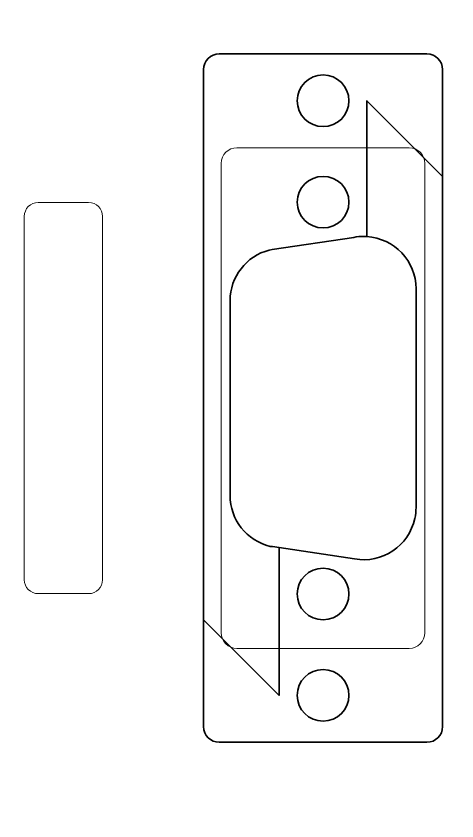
# Model space of a CAD drawing. Header units: inches. Extents: x -24 to 221, y 17 to 181.
# Drawn here: x 71.6 to 99.8, y 72.8 to 124.2 of the extents above; entities that cross this region are included whole.
import ezdxf

# ---------------------------------------------------------------- set-up
doc = ezdxf.new("R2010")
doc.units = ezdxf.units.IN
doc.header["$MEASUREMENT"] = 0
doc.layers.add('Calque 1', color=7, linetype='Continuous')

# ---------------------------------------------------------------- blocks, each defined once
blk = doc.blocks.new('block 16')
at = {"layer": 'Calque 1', "lineweight": 0}
for points, knots in [([(33.382, 176.278), (20.581, 154.8), (2.635, 136.747), (-18.755, 123.814), (-23.624, 108.219), (-23.625, 91.435), (-18.755, 75.838), (2.635, 62.907), (20.581, 44.854), (33.381, 23.376), (49.269, 18.307), (66.422, 18.306), (82.31, 23.375), (95.11, 44.854), (113.055, 62.907), (134.446, 75.839), (139.315, 91.434), (139.315, 108.219), (134.446, 123.815), (113.055, 136.747), (95.11, 154.8), (82.31, 176.278), (66.422, 181.347), (49.27, 181.347), (33.382, 176.278)], [0, 0, 0, 0, 1, 1, 1, 2, 2, 2, 3, 3, 3, 4, 4, 4, 5, 5, 5, 6, 6, 6, 7, 7, 7, 8, 8, 8, 8]), ([(91.222, 120.478), (92.133, 120.478), (92.872, 119.739), (92.872, 118.828), (92.872, 117.917), (92.133, 117.178), (91.222, 117.178), (90.31, 117.178), (89.571, 117.917), (89.571, 118.828), (89.571, 119.739), (90.31, 120.478), (91.222, 120.478)], [0, 0, 0, 0, 1, 1, 1, 2, 2, 2, 3, 3, 3, 4, 4, 4, 4]), ([(96.722, 115.829), (96.722, 115.829), (85.722, 115.828), (85.722, 115.828), (85.17, 115.828), (84.722, 115.381), (84.722, 114.829), (84.722, 114.829), (84.722, 84.825), (84.722, 84.825), (84.722, 84.273), (85.17, 83.825), (85.722, 83.825), (85.722, 83.825), (96.722, 83.825), (96.722, 83.825), (97.275, 83.825), (97.722, 84.273), (97.722, 84.825), (97.722, 84.825), (97.722, 114.828), (97.722, 114.828), (97.722, 115.381), (97.274, 115.829), (96.722, 115.829)], [0, 0, 0, 0, 1, 1, 1, 2, 2, 2, 3, 3, 3, 4, 4, 4, 5, 5, 5, 6, 6, 6, 7, 7, 7, 8, 8, 8, 8]), ([(76.246, 87.327), (76.738, 87.327), (77.137, 87.725), (77.137, 88.218), (77.137, 88.218), (77.137, 111.436), (77.137, 111.436), (77.137, 111.928), (76.738, 112.327), (76.246, 112.327), (76.246, 112.327), (73.027, 112.328), (73.027, 112.328), (72.536, 112.327), (72.137, 111.928), (72.137, 111.436), (72.137, 111.436), (72.137, 88.218), (72.137, 88.218), (72.137, 87.726), (72.536, 87.327), (73.028, 87.327), (73.028, 87.327), (76.246, 87.327), (76.246, 87.327)], [0, 0, 0, 0, 1, 1, 1, 2, 2, 2, 3, 3, 3, 4, 4, 4, 5, 5, 5, 6, 6, 6, 7, 7, 7, 8, 8, 8, 8]), ([(91.223, 82.476), (90.31, 82.475), (89.572, 81.736), (89.572, 80.825), (89.572, 79.913), (90.31, 79.174), (91.223, 79.175), (92.134, 79.174), (92.872, 79.913), (92.873, 80.825), (92.872, 81.736), (92.134, 82.475), (91.223, 82.476)], [0, 0, 0, 0, 1, 1, 1, 2, 2, 2, 3, 3, 3, 4, 4, 4, 4])]:
    blk.add_open_spline(points, degree=3, knots=knots, dxfattribs=at)
blk = doc.blocks.new('block 2')
at = {"layer": 'Calque 1'}
blk.add_blockref('block 16', (0, 0), dxfattribs=at)
blk = doc.blocks.new('block 28')
at = {"layer": 'Calque 1', "color": 252, "lineweight": 35}
for points, knots in [([(88.418, 80.825), (88.418, 80.825), (83.589, 85.654), (83.589, 85.654), (83.589, 85.654), (83.589, 120.829), (83.589, 120.829), (83.589, 121.381), (84.037, 121.829), (84.59, 121.829), (84.59, 121.829), (97.854, 121.829), (97.854, 121.829), (98.406, 121.829), (98.854, 121.381), (98.854, 120.829), (98.854, 120.829), (98.854, 114), (98.854, 114), (98.854, 114), (98.853, 114), (98.853, 114), (98.853, 114), (94.025, 118.829), (94.025, 118.829), (94.025, 118.829), (94.025, 110.158), (94.025, 110.158), (94.025, 110.158), (94.021, 110.147), (94.021, 110.147), (93.952, 110.152), (93.883, 110.158), (93.812, 110.158), (93.604, 110.158), (93.396, 110.139), (93.192, 110.1), (93.192, 110.1), (87.98, 109.323), (87.98, 109.323), (87.98, 109.323), (87.788, 109.288), (87.788, 109.288), (86.314, 108.905), (85.284, 107.573), (85.284, 106.05), (85.284, 106.05), (85.284, 93.604), (85.284, 93.604), (85.284, 92.051), (86.339, 90.713), (87.849, 90.35), (87.849, 90.35), (88.002, 90.33), (88.002, 90.33), (88.002, 90.33), (88.418, 90.268), (88.418, 90.268), (88.418, 90.268), (88.418, 80.825), (88.418, 80.825)], [0, 0, 0, 0, 1, 1, 1, 2, 2, 2, 3, 3, 3, 4, 4, 4, 5, 5, 5, 6, 6, 6, 7, 7, 7, 8, 8, 8, 9, 9, 9, 10, 10, 10, 11, 11, 11, 12, 12, 12, 13, 13, 13, 14, 14, 14, 15, 15, 15, 16, 16, 16, 17, 17, 17, 18, 18, 18, 19, 19, 19, 20, 20, 20, 20]), ([(91.222, 120.479), (90.31, 120.479), (89.571, 119.74), (89.571, 118.829), (89.571, 117.917), (90.31, 117.178), (91.222, 117.178), (92.133, 117.178), (92.872, 117.917), (92.872, 118.829), (92.872, 119.74), (92.133, 120.479), (91.222, 120.479)], [0, 0, 0, 0, 1, 1, 1, 2, 2, 2, 3, 3, 3, 4, 4, 4, 4]), ([(92.872, 112.349), (92.872, 111.438), (92.133, 110.699), (91.222, 110.699), (90.31, 110.699), (89.571, 111.438), (89.571, 112.349), (89.571, 113.261), (90.31, 114), (91.222, 114), (92.133, 114), (92.872, 113.261), (92.872, 112.349)], [0, 0, 0, 0, 1, 1, 1, 2, 2, 2, 3, 3, 3, 4, 4, 4, 4])]:
    blk.add_open_spline(points, degree=3, knots=knots, dxfattribs=at)
blk = doc.blocks.new('block 29')
at = {"layer": 'Calque 1', "color": 1, "lineweight": 35}
for points, knots in [([(97.854, 77.825), (97.854, 77.825), (84.59, 77.825), (84.59, 77.825), (84.037, 77.825), (83.589, 78.273), (83.589, 78.825), (83.589, 78.825), (83.589, 85.654), (83.589, 85.654), (83.589, 85.654), (88.418, 80.825), (88.418, 80.825), (88.418, 80.825), (88.418, 90.268), (88.418, 90.268), (88.418, 90.268), (93.235, 89.543), (93.235, 89.543), (93.235, 89.543), (93.236, 89.545), (93.236, 89.545), (94.991, 89.238), (96.698, 90.371), (97.082, 92.134), (97.133, 92.366), (97.158, 92.605), (97.158, 92.842), (97.158, 92.842), (97.158, 106.813), (97.158, 106.813), (97.158, 108.587), (95.768, 110.038), (94.021, 110.147), (94.021, 110.147), (94.025, 110.158), (94.025, 110.158), (94.025, 110.158), (94.025, 118.829), (94.025, 118.829), (94.025, 118.829), (98.853, 114), (98.853, 114), (98.853, 114), (98.854, 114), (98.854, 114), (98.854, 114), (98.854, 78.825), (98.854, 78.825), (98.854, 78.273), (98.406, 77.825), (97.854, 77.825)], [0, 0, 0, 0, 1, 1, 1, 2, 2, 2, 3, 3, 3, 4, 4, 4, 5, 5, 5, 6, 6, 6, 7, 7, 7, 8, 8, 8, 9, 9, 9, 10, 10, 10, 11, 11, 11, 12, 12, 12, 13, 13, 13, 14, 14, 14, 15, 15, 15, 16, 16, 16, 17, 17, 17, 17]), ([(91.222, 88.954), (90.31, 88.954), (89.571, 88.215), (89.571, 87.304), (89.571, 86.392), (90.31, 85.653), (91.222, 85.653), (92.133, 85.653), (92.872, 86.392), (92.872, 87.304), (92.872, 88.215), (92.133, 88.954), (91.222, 88.954)], [0, 0, 0, 0, 1, 1, 1, 2, 2, 2, 3, 3, 3, 4, 4, 4, 4]), ([(92.872, 80.825), (92.872, 79.914), (92.133, 79.175), (91.222, 79.175), (90.31, 79.175), (89.571, 79.914), (89.571, 80.825), (89.571, 81.737), (90.31, 82.475), (91.222, 82.475), (92.133, 82.475), (92.872, 81.737), (92.872, 80.825)], [0, 0, 0, 0, 1, 1, 1, 2, 2, 2, 3, 3, 3, 4, 4, 4, 4])]:
    blk.add_open_spline(points, degree=3, knots=knots, dxfattribs=at)

msp = doc.modelspace()

# ---------------------------------------------------------------- block references
at = {"layer": 'Calque 1'}
for name in ['block 2', 'block 28', 'block 29']:
    msp.add_blockref(name, (0, 0), dxfattribs=at)

doc.saveas('drawing.dxf')
